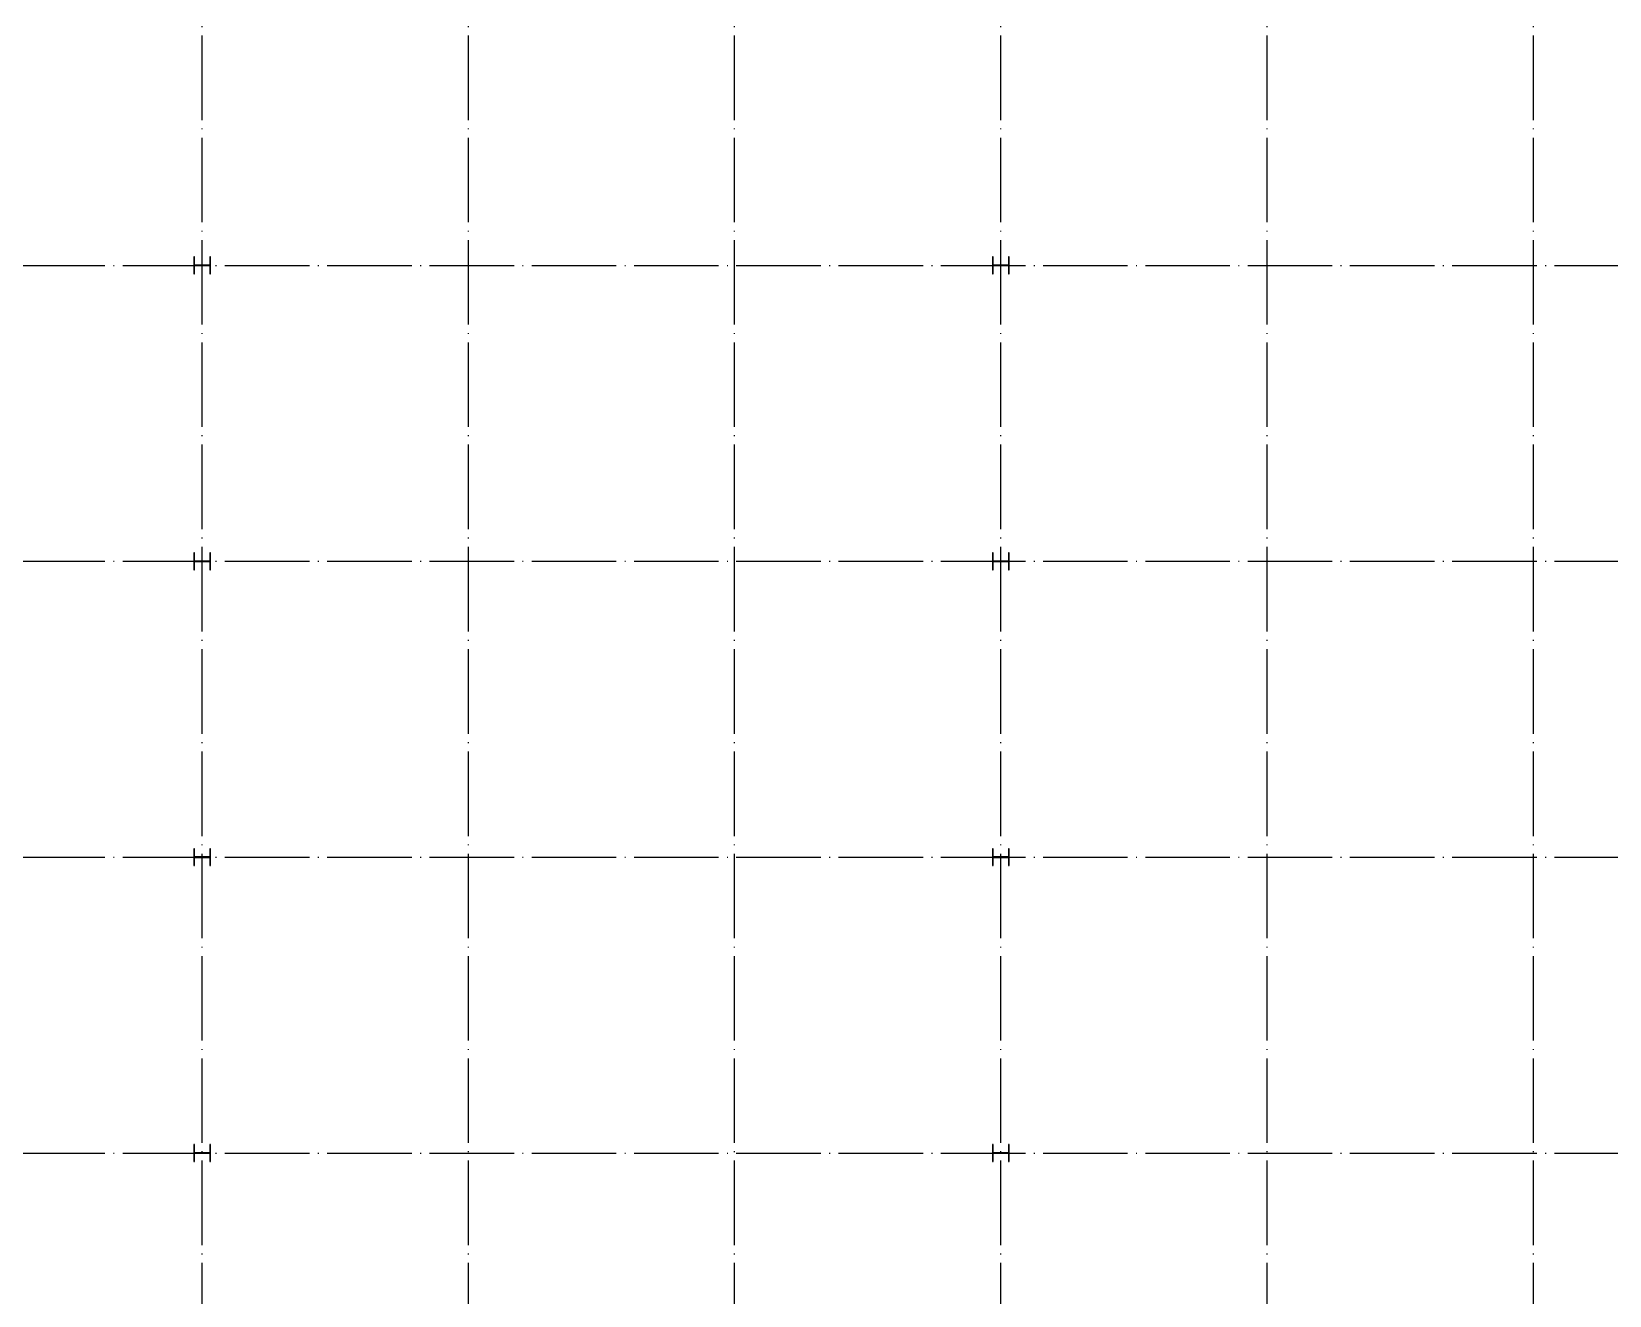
# Model space of a CAD drawing. Extents: x -21908402 to 2288787, y 79687 to 5079726.
# Drawn here: x 2192174 to 2229510, y 493183 to 523085 of the extents above; entities that cross this region are included whole.
import ezdxf

# ---------------------------------------------------------------- set-up
doc = ezdxf.new("R2010")
doc.units = 0
doc.header["$LTSCALE"] = 1000
doc.linetypes.add('DOTE', pattern=[2.42, 2, -0.2, 0.02, -0.2])
doc.layers.add('COLUMN', color=9, linetype='CONTINUOUS')
doc.layers.add('DOTE', color=1, linetype='DOTE')

msp = doc.modelspace()

# ---------------------------------------------------------------- linework, layer by layer
at = {"layer": 'COLUMN'}
for p, q in [((2196026, 517752.5), (2196010, 517752.5)), ((2196010, 517752.5), (2196010, 517352.5)), ((2196026, 517557.5), (2196026, 517752.5)), ((2196394, 517557.5), (2196026, 517557.5)), ((2196026, 517547.5), (2196394, 517547.5)), ((2196026, 517352.5), (2196026, 517547.5)), ((2196410, 517752.5), (2196394, 517752.5)), ((2196394, 517752.5), (2196394, 517557.5)), ((2196394, 517547.5), (2196394, 517352.5)), ((2196410, 517352.5), (2196410, 517752.5)), ((2214926, 517752.5), (2214910, 517752.5)), ((2214910, 517752.5), (2214910, 517352.5)), ((2214926, 517557.5), (2214926, 517752.5)), ((2215294, 517557.5), (2214926, 517557.5)), ((2214926, 517547.5), (2215294, 517547.5)), ((2214926, 517352.5), (2214926, 517547.5)), ((2215310, 517752.5), (2215294, 517752.5)), ((2215294, 517752.5), (2215294, 517557.5)), ((2215294, 517547.5), (2215294, 517352.5)), ((2215310, 517352.5), (2215310, 517752.5)), ((2196010, 517352.5), (2196026, 517352.5)), ((2196394, 517352.5), (2196410, 517352.5)), ((2214910, 517352.5), (2214926, 517352.5)), ((2215294, 517352.5), (2215310, 517352.5)), ((2196026, 510752.5), (2196010, 510752.5)), ((2196010, 510752.5), (2196010, 510352.5)), ((2196026, 510557.5), (2196026, 510752.5)), ((2196394, 510557.5), (2196026, 510557.5)), ((2196026, 510547.5), (2196394, 510547.5)), ((2196026, 510352.5), (2196026, 510547.5)), ((2196410, 510752.5), (2196394, 510752.5)), ((2196394, 510752.5), (2196394, 510557.5)), ((2196394, 510547.5), (2196394, 510352.5)), ((2196410, 510352.5), (2196410, 510752.5)), ((2214926, 510752.5), (2214910, 510752.5)), ((2214910, 510752.5), (2214910, 510352.5)), ((2214926, 510557.5), (2214926, 510752.5)), ((2215294, 510557.5), (2214926, 510557.5)), ((2214926, 510547.5), (2215294, 510547.5)), ((2214926, 510352.5), (2214926, 510547.5)), ((2215310, 510752.5), (2215294, 510752.5)), ((2215294, 510752.5), (2215294, 510557.5)), ((2215294, 510547.5), (2215294, 510352.5)), ((2215310, 510352.5), (2215310, 510752.5)), ((2196010, 510352.5), (2196026, 510352.5)), ((2196394, 510352.5), (2196410, 510352.5)), ((2214910, 510352.5), (2214926, 510352.5)), ((2215294, 510352.5), (2215310, 510352.5)), ((2196026, 503752.5), (2196010, 503752.5)), ((2196010, 503752.5), (2196010, 503352.5)), ((2196026, 503557.5), (2196026, 503752.5)), ((2196410, 503752.5), (2196394, 503752.5)), ((2196394, 503752.5), (2196394, 503557.5)), ((2196410, 503352.5), (2196410, 503752.5)), ((2214926, 503752.5), (2214910, 503752.5)), ((2214910, 503752.5), (2214910, 503352.5)), ((2214926, 503557.5), (2214926, 503752.5)), ((2215310, 503752.5), (2215294, 503752.5)), ((2215294, 503752.5), (2215294, 503557.5)), ((2215310, 503352.5), (2215310, 503752.5)), ((2196010, 503352.5), (2196026, 503352.5)), ((2196394, 503557.5), (2196026, 503557.5)), ((2196026, 503547.5), (2196394, 503547.5)), ((2196026, 503352.5), (2196026, 503547.5)), ((2196394, 503547.5), (2196394, 503352.5)), ((2196394, 503352.5), (2196410, 503352.5)), ((2214910, 503352.5), (2214926, 503352.5)), ((2215294, 503557.5), (2214926, 503557.5)), ((2214926, 503547.5), (2215294, 503547.5)), ((2214926, 503352.5), (2214926, 503547.5)), ((2215294, 503547.5), (2215294, 503352.5)), ((2215294, 503352.5), (2215310, 503352.5)), ((2196026, 496752.5), (2196010, 496752.5)), ((2196010, 496752.5), (2196010, 496352.5)), ((2196026, 496557.5), (2196026, 496752.5)), ((2196410, 496752.5), (2196394, 496752.5)), ((2196394, 496752.5), (2196394, 496557.5)), ((2196410, 496352.5), (2196410, 496752.5)), ((2214926, 496752.5), (2214910, 496752.5)), ((2214910, 496752.5), (2214910, 496352.5)), ((2214926, 496557.5), (2214926, 496752.5)), ((2215310, 496752.5), (2215294, 496752.5)), ((2215294, 496752.5), (2215294, 496557.5)), ((2215310, 496352.5), (2215310, 496752.5)), ((2196010, 496352.5), (2196026, 496352.5)), ((2196394, 496557.5), (2196026, 496557.5)), ((2196026, 496547.5), (2196394, 496547.5)), ((2196026, 496352.5), (2196026, 496547.5)), ((2196394, 496547.5), (2196394, 496352.5)), ((2196394, 496352.5), (2196410, 496352.5)), ((2214910, 496352.5), (2214926, 496352.5)), ((2215294, 496557.5), (2214926, 496557.5)), ((2214926, 496547.5), (2215294, 496547.5)), ((2214926, 496352.5), (2214926, 496547.5)), ((2215294, 496547.5), (2215294, 496352.5)), ((2215294, 496352.5), (2215310, 496352.5))]:
    msp.add_line(p, q, dxfattribs=at)
at = {"layer": 'DOTE'}
for p, q in [((2196210, 467752.5), (2196210, 539352.5)), ((2202510, 467752.5), (2202510, 539352.5)), ((2208810, 467752.5), (2208810, 539352.5)), ((2215110, 467752.5), (2215110, 539352.5)), ((2221410, 467752.5), (2221410, 539352.5)), ((2227710, 467752.5), (2227710, 539352.5)), ((2119310, 517552.5), (2235310, 517552.5)), ((2119310, 510552.5), (2235310, 510552.5)), ((2119310, 503552.5), (2235310, 503552.5)), ((2119310, 496552.5), (2235310, 496552.5))]:
    msp.add_line(p, q, dxfattribs=at)

doc.saveas('drawing.dxf')
